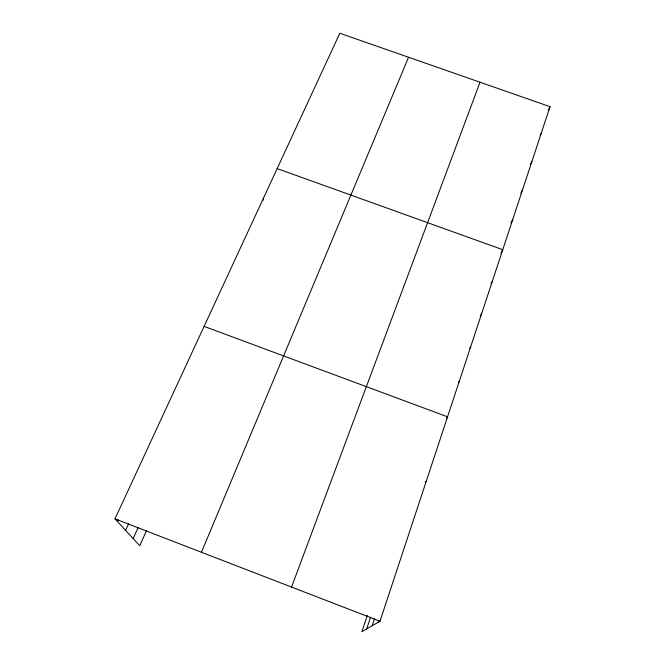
<?xml version="1.0" encoding="UTF-8"?>
<svg xmlns="http://www.w3.org/2000/svg" width="665" height="665" viewBox="0 0 665 665"><rect width="100%" height="100%" fill="white"/><g stroke="black" fill="none" stroke-linecap="round" stroke-linejoin="round"><path stroke-width="1" d="M378.194 622.282L378.842 620.329M367.363 615.316L361.827 631.75L380.006 621.235L550.021 106.674L339.832 33.25L114.978 518.866L139.741 545.716L146.516 530.545M372.192 625.757L374.47 618.907M366.656 628.957L370.613 617.145M291.536 587.062L480.03 82.227M201.437 552.258L408.568 57.265M133.15 538.567L138.195 527.37M125.602 530.387L128.553 523.92M117.439 521.535L118.287 519.698M548.226 110.365L550.021 106.674M540.238 135.394L541.119 133.607M530.229 164.779L531.958 161.337M520.828 193.207L522.524 189.899M510.903 222.95L512.79 219.342M500.928 253.124L502.765 249.699L277.164 168.594M491.078 283.431L492.416 281.012M480.23 315.966L481.743 313.331M469.748 348.327L470.712 346.698M458.393 382.666L459.324 381.178M446.481 418.418L447.545 416.814L204.105 326.382M425.168 482.466L426.373 480.895M114.978 518.866L380.006 621.235M263.465 198.187L263.481 200.099"/></g></svg>
